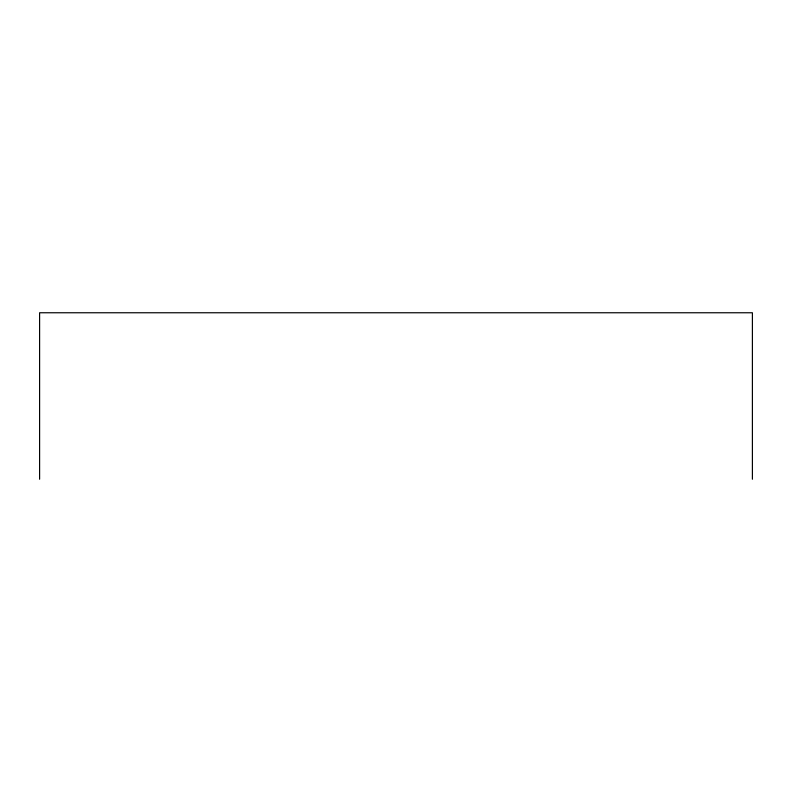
<?xml version="1.0" encoding="UTF-8"?>
<svg xmlns="http://www.w3.org/2000/svg" width="792" height="792" viewBox="0 0 792 792"><rect width="100%" height="100%" fill="white"/><g stroke="black" fill="none" stroke-linecap="round" stroke-linejoin="round"><path stroke-width="1.19" d="M752.4 479.239L752.4 312.761L39.6 312.761L39.6 479.239"/></g></svg>
